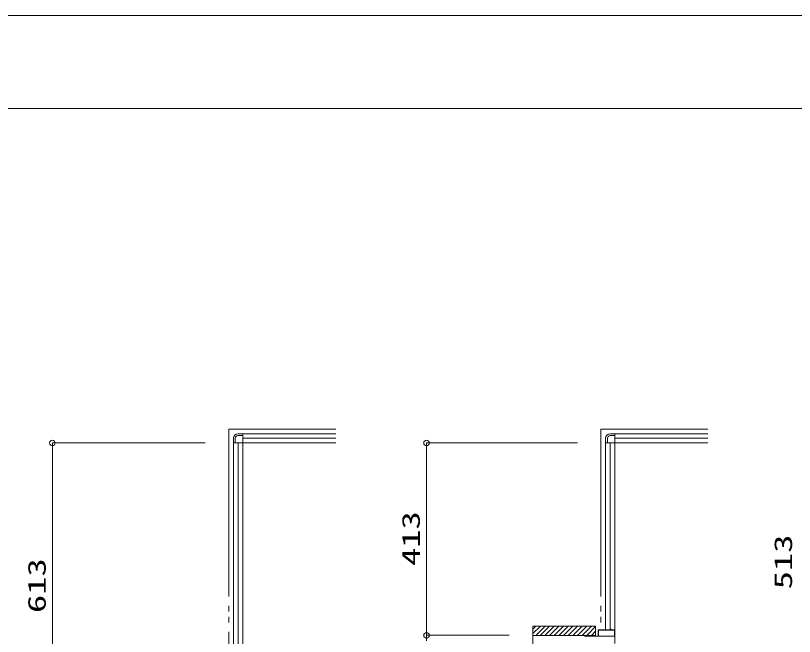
# Model space of a CAD drawing. Units: millimetres on the paper. Extents: x -305 to 305, y -152 to 152.
# Drawn here: x -131.8 to -48.1, y 81.8 to 148.5 of the extents above; entities that cross this region are included whole.
import ezdxf
from ezdxf.enums import TextEntityAlignment as Align

# ---------------------------------------------------------------- set-up
doc = ezdxf.new("R2010")
doc.units = ezdxf.units.MM
doc.linetypes.add('LONG_DOUBLE_CHAIN', pattern=[21.8, 18, -1, 0.6, -0.6, 0.6, -1])
for name, color, linetype, lineweight in [('0-0_0', 7, 'Continuous', 9), ('0-1_VIEW0001', 7, 'Continuous', 9), ('0-3_図面枠', 3, 'Continuous', 9), ('0-4_DEFPOINTS', 7, 'Continuous', 9)]:
    doc.layers.add(name, color=color, linetype=linetype, lineweight=lineweight)
doc.styles.add('ＭＳ ゴシック', font='')
doc.styles.get('ＭＳ ゴシック').set_extended_font_data('MS Gothic')

# ---------------------------------------------------------------- blocks, each defined once
blk = doc.blocks.new('_ORIGIN')
at = {"layer": '0-0_0'}
blk.add_line((0, 0), (-1, 0), dxfattribs=at)
blk.add_circle((0, 0), 0.5, dxfattribs=at)

msp = doc.modelspace()

# ---------------------------------------------------------------- linework, layer by layer
at = {"layer": '0-1_VIEW0001', "linetype": 'LONG_DOUBLE_CHAIN'}
for p, q in [((-108.934, 104.073), (-108.934, 72.498)), ((-97.434, 104.073), (-108.934, 104.073)), ((-68.934, 104.073), (-68.934, 82.498)), ((-57.434, 104.073), (-68.934, 104.073))]:
    msp.add_line(p, q, dxfattribs=at)
at = {"layer": '0-1_VIEW0001'}
for p, q in [((-108.434, 102.573), (-108.434, 103.073)), ((-108.234, 102.573), (-108.234, 103.073)), ((-107.434, 103.573), (-107.934, 103.573)), ((-107.934, 103.373), (-107.434, 103.373)), ((-97.434, 103.573), (-107.434, 103.573)), ((-107.434, 103.573), (-107.434, 103.173)), ((-107.434, 103.573), (-97.434, 103.573)), ((-107.434, 72.448), (-107.434, 103.573)), ((-107.434, 103.073), (-97.434, 103.073)), ((-68.434, 102.573), (-68.434, 103.073)), ((-68.234, 102.573), (-68.234, 103.073)), ((-67.434, 103.573), (-67.934, 103.573)), ((-67.934, 103.373), (-67.434, 103.373)), ((-57.434, 103.573), (-67.434, 103.573)), ((-67.434, 103.573), (-67.434, 103.173)), ((-67.434, 103.573), (-57.434, 103.573)), ((-67.434, 82.448), (-67.434, 103.573)), ((-67.434, 103.073), (-57.434, 103.073)), ((-111.474, 102.573), (-127.882, 102.573)), ((-108.434, 102.573), (-108.434, 72.498)), ((-108.034, 102.573), (-108.434, 102.573)), ((-108.434, 72.498), (-108.434, 102.573)), ((-108.434, 102.573), (-97.434, 102.573)), ((-107.934, 72.498), (-107.934, 102.573)), ((-71.474, 102.573), (-87.683, 102.573)), ((-68.434, 102.573), (-68.434, 82.498)), ((-68.034, 102.573), (-68.434, 102.573)), ((-68.434, 82.498), (-68.434, 102.573)), ((-68.434, 102.573), (-57.434, 102.573)), ((-67.934, 82.498), (-67.934, 102.573)), ((-127.882, 101.973), (-127.882, 72.498)), ((-87.683, 82.503), (-87.683, 101.973)), ((-76.259, 82.898), (-69.509, 82.898)), ((-76.259, 82.083), (-75.444, 82.898)), ((-76.259, 82.578), (-75.939, 82.898)), ((-75.949, 81.898), (-74.949, 82.898)), ((-75.454, 81.898), (-74.454, 82.898)), ((-74.959, 81.898), (-73.959, 82.898)), ((-74.459, 81.898), (-73.459, 82.898)), ((-73.959, 81.898), (-72.959, 82.898)), ((-73.459, 81.898), (-72.459, 82.898)), ((-72.959, 81.898), (-71.959, 82.898)), ((-72.459, 81.898), (-71.459, 82.898)), ((-71.959, 81.898), (-70.959, 82.898)), ((-71.459, 81.898), (-70.459, 82.898)), ((-70.959, 81.898), (-69.959, 82.898)), ((-69.509, 81.899), (-69.509, 82.898)), ((-76.259, 82.847), (-76.259, 42.248)), ((-70.459, 81.898), (-69.509, 82.848)), ((-69.959, 81.898), (-69.509, 82.348)), ((-69.234, 82.448), (-69.234, 81.813)), ((-69.189, 82.438), (-69.189, 81.813)), ((-67.889, 82.498), (-69.184, 82.498)), ((-67.494, 82.453), (-69.174, 82.453)), ((-67.874, 82.563), (-67.874, 82.513)), ((-67.844, 82.573), (-67.864, 82.573)), ((-67.834, 82.513), (-67.834, 82.563)), ((-67.484, 82.498), (-67.819, 82.498)), ((-67.479, 81.813), (-67.479, 82.438)), ((-67.434, 82.45), (-67.434, 81.024)), ((-78.799, 81.903), (-87.683, 81.903)), ((-78.799, 81.903), (-87.683, 81.903)), ((-76.259, 81.898), (-69.509, 81.898)), ((-70.684, 81.883), (-70.684, 81.763)), ((-70.634, 81.813), (-70.634, 81.883)), ((-69.249, 81.798), (-70.619, 81.798)), ((-69.174, 81.798), (-67.494, 81.798))]:
    msp.add_line(p, q, dxfattribs=at)
for centre, radius, start, end in [((-107.934, 103.073), 0.5, 90, 180), ((-107.934, 103.073), 0.3, 90, 180), ((-67.934, 103.073), 0.5, 90, 180), ((-67.934, 103.073), 0.3, 90, 180), ((-69.184, 82.448), 0.05, 90, 180), ((-69.174, 82.438), 0.015, 90, 180), ((-67.889, 82.513), 0.015, 270, 0), ((-67.864, 82.563), 0.01, 90, 180), ((-67.844, 82.563), 0.01, 0, 90), ((-67.819, 82.513), 0.015, 180, 270), ((-67.494, 82.438), 0.015, 0, 90), ((-67.484, 82.448), 0.05, 0, 90), ((-70.669, 81.883), 0.015, 90, 180), ((-70.649, 81.883), 0.015, 0, 90), ((-70.619, 81.813), 0.015, 180, 270), ((-69.249, 81.813), 0.015, 270, 0), ((-69.174, 81.813), 0.015, 180, 270), ((-67.494, 81.813), 0.015, 270, 0)]:
    msp.add_arc(centre, radius, start, end, dxfattribs=at)
at = {"layer": '0-3_図面枠'}
msp.add_lwpolyline([(-291.017, -138.498), (108.983, -138.498), (108.983, 138.502), (-291.017, 138.502)], close=True, dxfattribs=at)
at = {"layer": '0-4_DEFPOINTS'}
msp.add_line((118.983, 148.502), (-301.017, 148.502), dxfattribs=at)

# ---------------------------------------------------------------- block references
at = {"layer": '0-1_VIEW0001', "xscale": 0.6, "yscale": 0.6}
for p, rotation in [((-127.882, 102.573), 90), ((-87.683, 102.573), 90), ((-87.683, 81.903), 270), ((-87.683, 81.903), 90)]:
    msp.add_blockref('_ORIGIN', p, dxfattribs=dict(at, rotation=rotation))

# ---------------------------------------------------------------- texts
at = {"layer": '0-1_VIEW0001', "style": 'ＭＳ ゴシック', "width": 1.5}
for s, p in [('413', (-87.822, 89.36)), ('513', (-47.822, 86.848)), ('613', (-128.021, 84.301))]:
    msp.add_text(s, height=1.921, rotation=90, dxfattribs=at).set_placement(p, align=Align.BOTTOM_LEFT)

doc.saveas('drawing.dxf')
